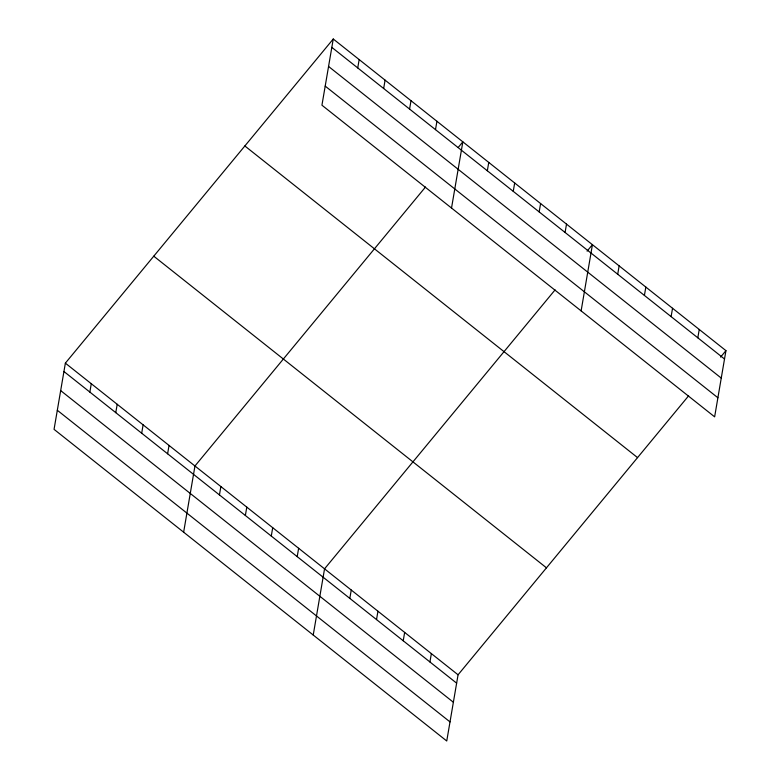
<?xml version="1.0" encoding="UTF-8"?>
<svg xmlns="http://www.w3.org/2000/svg" width="780" height="780" viewBox="0 0 780 780"><rect width="100%" height="100%" fill="white"/><g stroke="black" fill="none" stroke-linecap="round" stroke-linejoin="round"><path stroke-width="1.17" d="M333.255 39L321.935 105.203L714.636 416.851L725.946 350.649L333.255 39L65.364 363.148L54.054 429.351L446.745 741L458.065 674.798L688.603 395.831M89.856 392.087L91.279 383.721M115.771 412.649L117.205 404.284M141.687 433.222L143.12 424.856M167.612 453.784L169.036 445.429M183.641 532.194L194.961 465.991L425.5 187.024M219.443 494.93L220.876 486.564M245.359 515.492L246.792 507.127M271.284 536.065L272.707 527.699M357.737 67.928L359.171 59.572M297.2 556.627L298.633 548.272M383.662 88.501L385.086 80.135M313.228 635.037L324.548 568.834L555.087 289.868M409.578 109.073L411.011 100.708M349.82 598.396L351.253 590.031M435.494 129.636L436.927 121.27M376.526 619.583L377.949 611.218M451.523 208.046L462.842 141.843L458.269 147.381M403.231 640.78L404.654 632.414M487.334 170.771L488.758 162.416M429.926 661.966L431.36 653.601M513.25 191.344L514.683 182.978M539.165 211.916L540.599 203.551M565.081 232.479L566.514 224.114M581.12 310.889L592.429 244.686L587.096 251.14M617.711 274.238L619.135 265.882M644.407 295.435L645.84 287.069M671.112 316.622L672.545 308.266M697.817 337.818L699.25 329.452M720.613 357.103L725.946 350.649M331.822 47.365L724.523 359.005M328.555 66.446L721.256 378.095M325.202 86.112L717.892 397.761M244.852 145.967L637.553 457.616M153.767 256.181L546.468 567.83M65.364 363.148L458.065 674.798M63.941 371.514L456.631 683.163M60.674 390.604L453.375 702.244M57.31 410.27L450.011 721.909"/></g></svg>
